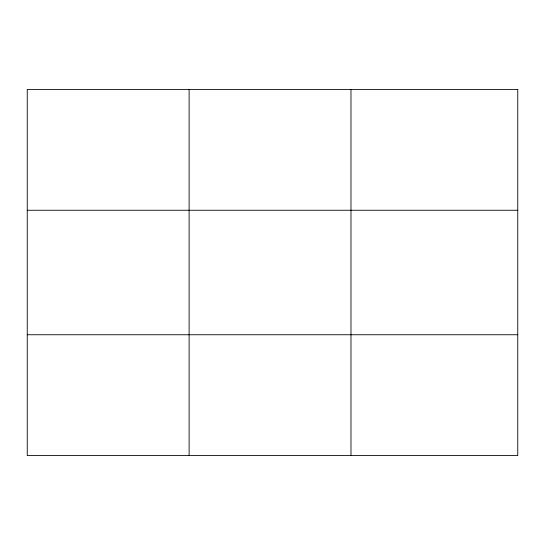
<?xml version="1.0" encoding="UTF-8"?>
<svg xmlns="http://www.w3.org/2000/svg" width="545" height="545" viewBox="0 0 545 545"><rect width="100%" height="100%" fill="white"/><g stroke="black" fill="none" stroke-linecap="round" stroke-linejoin="round"><path stroke-width="0.82" d="M189.115 89.428L189.115 455.572M350.98 89.428L350.98 455.572M27.25 210.254L517.75 210.254M27.25 334.746L517.75 334.746M517.75 89.428L517.75 455.572L27.25 455.572L27.25 89.428L517.75 89.428"/></g></svg>
